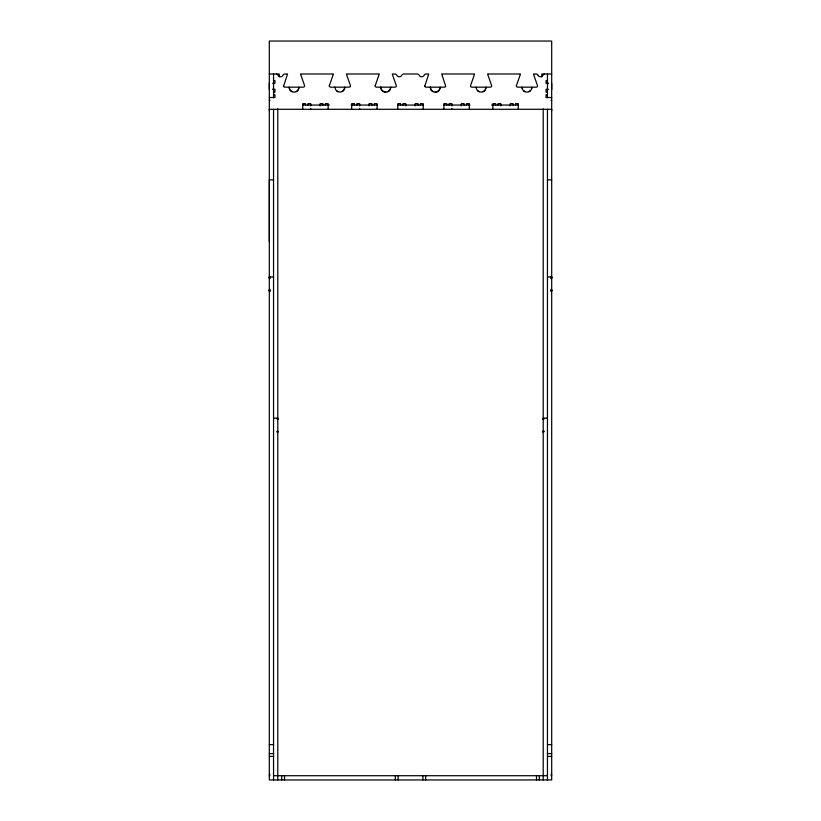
<?xml version="1.0" encoding="UTF-8"?>
<svg xmlns="http://www.w3.org/2000/svg" width="821" height="821" viewBox="0 0 821 821"><rect width="100%" height="100%" fill="white"/><g stroke="black" fill="none" stroke-linecap="round" stroke-linejoin="round"><path stroke-width="1.23" d="M269.309 110.702L269.309 109.296L551.691 109.296L551.691 110.702M269.309 89.479L269.309 83.403M551.691 89.479L551.691 83.403M273.547 179.891L269.309 179.891L269.309 779.95L551.691 779.95L551.691 41.05L269.309 41.05L269.309 241.538M531.628 88.781L531.905 87.17A4.936 4.936 0 0 1 526.969 92.116A4.936 4.936 0 0 1 522.033 87.17L522.289 88.781M329.313 85.764L333.295 74.403A1.416 1.416 0 0 0 333.347 73.993L300.599 73.993A1.416 1.416 0 0 0 300.65 74.403L304.632 85.764A1.406 1.406 0 0 1 303.226 87.17L284.866 87.17A1.426 1.426 0 0 1 283.44 85.743M375.176 85.764L379.158 74.403A1.426 1.426 0 0 0 379.22 73.993L346.462 73.993A1.416 1.416 0 0 0 346.513 74.403L350.495 85.764A1.406 1.406 0 0 1 349.089 87.17L330.73 87.17A1.426 1.426 0 0 1 329.303 85.743M470.505 85.764L474.487 74.403A1.416 1.416 0 0 0 474.538 73.993L441.79 73.993A1.416 1.416 0 0 0 441.842 74.403L445.721 86.277A1.416 1.416 0 0 1 444.407 87.18L426.058 87.17A1.426 1.426 0 0 1 424.631 85.743M516.368 85.764L520.35 74.403A1.426 1.426 0 0 0 520.401 73.993L487.653 73.993A1.406 1.406 0 0 0 487.705 74.403L491.687 85.764A1.406 1.406 0 0 1 490.281 87.17L471.921 87.17A1.426 1.426 0 0 1 470.495 85.743M298.146 89.92L298.988 87.17A4.936 4.936 0 0 1 294.041 92.116A4.936 4.936 0 0 1 289.105 87.17L289.936 89.92M344.009 89.92L344.851 87.17L344.574 88.781A4.957 4.957 0 0 1 334.927 87.159M485.201 89.92L486.042 87.17A4.936 4.936 0 0 1 481.096 92.116A4.936 4.936 0 0 1 476.159 87.17M297.387 90.813L296.022 91.695M343.25 90.813L341.885 91.695M484.441 90.813L483.076 91.695M530.304 90.813L528.94 91.695M387.748 91.695L389.113 90.813A4.957 4.957 0 0 0 390.437 88.781L390.714 87.17A4.936 4.936 0 0 1 383.797 91.695L382.422 90.813A4.936 4.936 0 0 1 381.108 88.781L380.831 87.17M544.477 73.993L543.143 74.937A2.822 2.822 0 0 1 537.817 74.937M269.842 291.045L269.309 291.075L270.017 291.075M551.158 276.985L551.691 276.954L551.158 277.088M269.309 73.993L279.191 73.993L279.191 76.815M551.691 73.993L541.809 73.993L541.809 76.815M273.547 80.581L274.953 80.581L274.953 83.403L272.695 83.403M547.453 80.581L546.047 80.581L546.047 83.403L548.305 83.403M547.453 83.229L548.51 83.229M272.49 89.294L274.953 89.294L274.953 92.116L273.547 92.116M548.51 89.294L546.047 89.294L546.047 92.116L547.453 92.116M273.547 94.702L274.953 94.702L274.953 97.525L269.309 97.525M547.453 94.702L546.047 94.702L546.047 97.525L551.691 97.525M269.309 100.347L270.017 100.347M550.983 100.347L551.691 100.347M302.528 105.057L329.365 105.057M351.08 105.057L377.085 105.057M397.795 105.057L423.205 105.057M443.915 105.057L469.92 105.057M491.635 105.057L518.472 105.057M547.453 179.891L551.691 179.891M269.842 277.088L269.309 276.985L273.547 276.954M547.453 276.954L551.691 276.954M269.309 277.252L269.842 277.252M551.158 277.252L551.691 277.252M269.309 277.457L269.842 277.457M551.158 277.457L551.691 277.457M269.309 277.703L269.842 277.703M551.158 277.703L551.691 277.703M269.309 277.991L269.842 277.991M551.158 277.991L551.691 277.991M269.309 278.298L270.017 278.596M551.691 278.298L550.983 278.596M270.017 289.433L269.309 289.731M550.983 289.433L551.691 289.731M269.309 290.039L269.842 290.039M551.158 290.039L551.691 290.039M269.309 290.326L269.842 290.326M551.158 290.326L551.691 290.326M269.309 290.572L269.842 290.572M551.158 290.572L551.691 290.572M269.309 290.788L269.842 290.788M551.158 290.788L551.691 290.788M269.309 290.942L269.842 290.942M551.158 290.942L551.691 290.942M550.983 291.075L551.691 291.045L551.158 291.045M273.547 418.146L277.785 418.176L277.252 418.176L277.785 419.49M547.453 418.146L543.215 418.176L543.748 418.176L543.215 419.49M277.252 418.279L277.785 418.279M543.215 418.279L543.748 418.279M277.252 418.443L277.785 418.443M543.215 418.443L543.748 418.443M277.252 418.648L277.785 418.648M543.215 418.648L543.748 418.648M277.252 418.895L277.785 418.895M543.215 418.895L543.748 418.895M277.252 419.182L277.785 419.182M543.215 419.182L543.748 419.182M277.785 430.922L277.252 432.236L277.785 432.133M543.215 430.922L543.748 430.922L543.215 432.236M277.252 431.23L277.785 431.23M543.215 431.23L543.748 431.23M277.252 431.518L277.785 431.518M543.215 431.518L543.748 431.518M277.252 431.764L277.785 431.764M543.215 431.764L543.748 431.764M277.252 431.979L277.785 431.979M543.215 431.979L543.748 431.979M269.309 744.657L273.547 744.657M547.453 744.657L551.691 744.657M269.309 753.596L273.547 753.596M547.453 753.596L551.691 753.596M269.309 756.418L273.547 756.418M547.453 756.418L551.691 756.418M269.309 774.306L270.017 774.306M550.983 774.306L551.691 774.306M269.309 775.712L270.017 775.712M273.547 775.712L547.453 775.712M550.983 775.712L551.691 775.712M269.309 276.954L269.842 276.985M276.523 73.993L277.857 74.937A2.822 2.822 0 0 0 283.183 74.937L284.097 74.054L287.483 73.993A1.416 1.416 0 0 1 287.432 74.403L283.553 86.277M524.978 91.695L523.613 90.813M479.115 91.695L477.75 90.813M433.252 91.695L431.887 90.813A4.936 4.936 0 0 1 430.892 89.52A4.957 4.957 0 0 1 430.255 87.159M337.924 91.695L336.559 90.813M292.06 91.695L290.696 90.813M537.817 74.937L536.903 74.054L533.517 73.993A1.416 1.416 0 0 0 533.568 74.403L537.55 85.764A1.406 1.406 0 0 1 536.144 87.17L517.784 87.17A1.426 1.426 0 0 1 516.358 85.743M424.744 86.277L428.624 74.403A1.426 1.426 0 0 0 428.675 73.993L425.278 74.054L424.365 74.937A2.822 2.822 0 0 1 419.038 74.937L417.715 73.993L403.285 73.993L401.951 74.937A2.822 2.822 0 0 1 396.625 74.937L395.722 74.054L392.325 73.993A1.416 1.416 0 0 0 392.376 74.403L396.358 85.764A1.406 1.406 0 0 1 394.952 87.17L376.593 87.17A1.426 1.426 0 0 1 375.166 85.743M430.286 87.17L431.128 89.92A4.957 4.957 0 0 0 437.203 91.706L438.578 90.813A4.957 4.957 0 0 0 439.574 89.52A4.936 4.936 0 0 0 440.169 87.17L439.338 89.92A4.936 4.936 0 0 1 435.233 92.116M547.453 73.993L547.453 97.73M547.453 109.296L547.453 779.95M543.215 108.824L543.215 779.95M539.315 775.712L539.315 779.95M536.493 775.712L536.493 779.95M518.277 109.296L518.277 103.641L515.455 103.641L515.455 105.057M513.094 105.057L513.094 103.641L510.272 103.641L510.272 105.899M500.861 105.899L500.861 103.641L498.039 103.641L498.039 105.057M495.689 105.057L495.689 103.641L492.857 103.641L492.857 109.296M469.325 109.296L469.325 103.641L466.502 103.641L466.502 105.057M464.152 105.057L464.152 103.641L461.33 103.641L461.33 105.909M451.919 105.899L451.919 103.641L449.097 103.641L449.097 105.057M451.919 108.444L451.919 109.296M446.737 105.057L446.737 103.641L443.915 103.641L443.915 109.296M425.699 775.712L425.699 779.95M423.205 109.296L423.205 103.641L420.383 103.641L420.383 105.057M422.877 775.712L422.877 779.95M418.033 105.057L418.033 103.641L415.21 103.641L415.21 105.899M405.79 105.899L405.79 103.641L402.967 103.641L402.967 105.057M400.617 105.057L400.617 103.641L397.795 103.641L397.795 109.296M398.123 775.712L398.123 779.95M395.301 775.712L395.301 779.95M377.085 109.296L377.085 103.641L374.263 103.641L374.263 105.057M371.903 105.057L371.903 103.641L369.081 103.641L369.081 105.909M359.67 105.899L359.67 103.641L356.848 103.641L356.848 105.057M359.67 108.444L359.67 109.296M354.498 105.057L354.498 103.641L351.675 103.641L351.675 109.296M328.143 109.296L328.143 103.641L325.311 103.641L325.311 105.057M322.961 105.057L322.961 103.641L320.139 103.641L320.139 105.909M310.728 105.899L310.728 103.641L307.906 103.641L307.906 105.057M310.728 108.444L310.728 109.296M305.545 105.057L305.545 103.641L302.723 103.641L302.723 109.296M284.507 775.712L284.507 779.95M281.685 775.712L281.685 779.95M277.785 108.824L277.785 779.95M273.547 73.993L273.547 97.73M273.547 109.296L273.547 779.95M385.757 92.126A4.957 4.957 0 0 1 380.79 87.159"/></g></svg>
